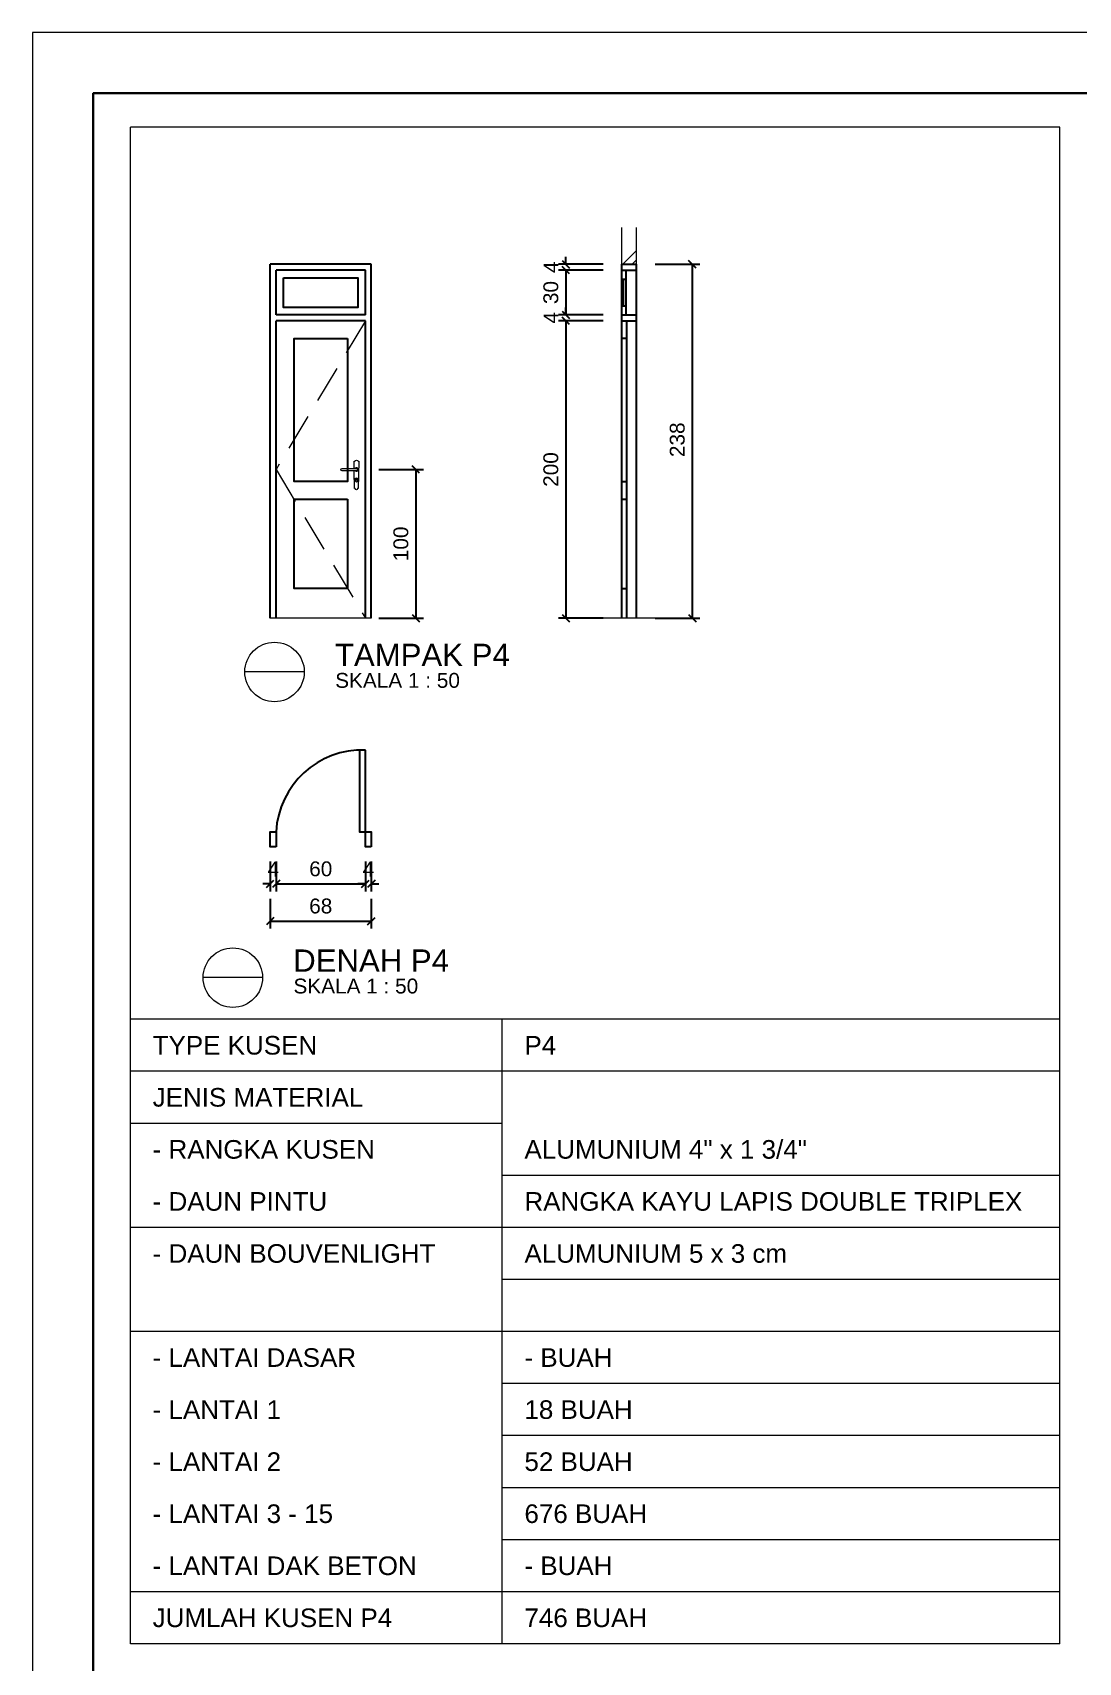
# Model space of a CAD drawing. Header units: millimetres. Extents: x -108 to 351, y -17 to 192.
# Drawn here: x 230.64 to 244.7, y 47.39 to 69.31 of the extents above; entities that cross this region are included whole.
import ezdxf
from ezdxf.enums import TextEntityAlignment as Align

# ---------------------------------------------------------------- set-up
doc = ezdxf.new("R2010")
doc.units = ezdxf.units.MM
doc.linetypes.add('HIDDEN', pattern=[0.375, 0.25, -0.125])
doc.layers.get('defpoints').update_dxf_attribs({"color": 1})
for name, color, linetype, lineweight in [('ars', 11, 'Continuous', 0), ('KOP', 7, 'Continuous', 20), ('KOP GARIS', 1, 'Continuous', 30), ('lan', 7, 'Continuous', 15), ('NOT', 7, 'Continuous', 20), ('tem', 5, 'Continuous', 20), ('u', 6, 'Continuous', 20), ('u @ 1', 6, 'Continuous', 20)]:
    doc.layers.add(name, color=color, linetype=linetype, lineweight=lineweight)
doc.layers.add('Kusen', color=30, linetype='Continuous')
doc.styles.get("Standard").update_dxf_attribs({"font": 'arial.ttf'})
doc.dimstyles.new('SK-50', dxfattribs={"dimscale": 0, "dimtxt": 0.2, "dimasz": 0.1, "dimexe": 0.1, "dimexo": 0, "dimgap": 0.1, "dimtad": 1, "dimdec": 0, "dimlfac": 50, "dimzin": 0, "dimdsep": 46, "dimtxsty": 'Standard', "dimblk": 'OBLIQUE', "dimcen": 0.09, "dimclrd": 256, "dimclre": 256, "dimclrt": 256, "dimadec": 0, "dimazin": 0, "dimtfac": 1, "dimtdec": 0, "dimtofl": 0, "dimtmove": 0, "dimatfit": 3, "dimldrblk": 'OBLIQUE', "dimfxl": 0, "dimtolj": 1, "dimtzin": 0, "dimarcsym": 0})

# ---------------------------------------------------------------- blocks, each defined once
blk = doc.blocks.new('KOPA2-TPAK r')
at = {"layer": 'KOP'}
blk.add_lwpolyline([(0, 0), (59.4, 0), (59.4, 42.135), (0, 42.135)], close=True, dxfattribs=at)
at = {"layer": 'KOP GARIS'}
blk.add_lwpolyline([(0.815, 0.815), (58.585, 0.815), (58.585, 41.32), (0.815, 41.32)], close=True, dxfattribs=at)
at = {"layer": 'KOP'}
for p in [(51.864, 6.612), (51.864, 6.212), (51.864, 5.812)]:
    blk.add_attdef('JUDUL', p, '', height=0.25, dxfattribs=at)
for tag, p in [('SKALA', (51.816, 4.913)), ('SKALA', (51.816, 4.602)), ('SKALA', (51.816, 4.312)), ('AR-00', (57.749, 3.195))]:
    blk.add_attdef(tag, text='', height=0.172, dxfattribs=at).set_placement(p, align=Align.MIDDLE_CENTER)
blk = doc.blocks.new('P.60')
at = {"layer": 'Kusen'}
for points in [[(1472.835, 997.535), (1472.875, 997.535), (1472.875, 997.435), (1472.835, 997.435)], [(1473.475, 997.535), (1473.515, 997.535), (1473.515, 997.435), (1473.475, 997.435)], [(1472.875, 996.885), (1472.915, 996.885), (1472.915, 997.435), (1472.875, 997.435)]]:
    blk.add_lwpolyline(points, close=True, dxfattribs=at)
blk.add_arc((1472.895, 997.466), 0.581, 268.0266, 356.9943, dxfattribs=at)
blk = doc.blocks.new('_Oblique')
at = {"color": 0, "linetype": 'ByBlock', "lineweight": -2}
blk.add_line((-0.5, -0.5), (0.5, 0.5), dxfattribs=at)
blk = doc.blocks.new('*D257')
at = {"layer": 'defpoints', "color": 0, "transparency": 16777216}
for p in [(233.835, 58.155), (233.915, 58.155), (233.915, 57.855)]:
    blk.add_point(p, dxfattribs=at)
at = {"layer": 'u', "lineweight": -2, "transparency": 16777216}
for p, q in [((233.835, 58.155), (233.835, 57.755)), ((233.915, 58.155), (233.915, 57.755)), ((233.835, 57.855), (233.735, 57.855)), ((233.915, 57.855), (234.015, 57.855))]:
    blk.add_line(p, q, dxfattribs=at)
at = {"layer": 'u', "lineweight": -2, "transparency": 16777216, "xscale": 0.1, "yscale": 0.1, "zscale": 0.1}
blk.add_blockref('_Oblique', (233.835, 57.855), dxfattribs=at)
at = {"layer": 'u', "lineweight": -2, "transparency": 16777216, "xscale": 0.1, "yscale": 0.1, "zscale": 0.1, "rotation": 180}
blk.add_blockref('_Oblique', (233.915, 57.855), dxfattribs=at)
at = {"layer": 'u', "transparency": 16777216, "insert": (233.875, 58.055), "char_height": 0.2, "attachment_point": 5}
blk.add_mtext('\\A1;4', dxfattribs=at)
blk = doc.blocks.new('*D255')
at = {"layer": 'defpoints', "color": 0, "transparency": 16777216}
for p in [(233.835, 57.655), (235.195, 57.655), (235.195, 57.355)]:
    blk.add_point(p, dxfattribs=at)
at = {"layer": 'u', "lineweight": -2, "transparency": 16777216}
for p, q in [((233.835, 57.655), (233.835, 57.255)), ((235.195, 57.655), (235.195, 57.255)), ((233.835, 57.355), (235.195, 57.355))]:
    blk.add_line(p, q, dxfattribs=at)
at = {"layer": 'u', "lineweight": -2, "transparency": 16777216, "xscale": 0.1, "yscale": 0.1, "zscale": 0.1, "rotation": 180}
blk.add_blockref('_Oblique', (233.835, 57.355), dxfattribs=at)
at = {"layer": 'u', "lineweight": -2, "transparency": 16777216, "xscale": 0.1, "yscale": 0.1, "zscale": 0.1}
blk.add_blockref('_Oblique', (235.195, 57.355), dxfattribs=at)
at = {"layer": 'u', "transparency": 16777216, "insert": (234.515, 57.557), "char_height": 0.2, "attachment_point": 5}
blk.add_mtext('\\A1;68', dxfattribs=at)
blk = doc.blocks.new('*D256')
at = {"layer": 'defpoints', "color": 0, "transparency": 16777216}
for p in [(233.915, 58.155), (235.115, 58.155), (235.115, 57.855)]:
    blk.add_point(p, dxfattribs=at)
at = {"layer": 'u', "lineweight": -2, "transparency": 16777216}
for p, q in [((233.915, 58.155), (233.915, 57.755)), ((235.115, 58.155), (235.115, 57.755)), ((233.915, 57.855), (235.115, 57.855))]:
    blk.add_line(p, q, dxfattribs=at)
at = {"layer": 'u', "lineweight": -2, "transparency": 16777216, "xscale": 0.1, "yscale": 0.1, "zscale": 0.1, "rotation": 180}
blk.add_blockref('_Oblique', (233.915, 57.855), dxfattribs=at)
at = {"layer": 'u', "lineweight": -2, "transparency": 16777216, "xscale": 0.1, "yscale": 0.1, "zscale": 0.1}
blk.add_blockref('_Oblique', (235.115, 57.855), dxfattribs=at)
at = {"layer": 'u', "transparency": 16777216, "insert": (234.515, 58.057), "char_height": 0.2, "attachment_point": 5}
blk.add_mtext('\\A1;60', dxfattribs=at)
blk = doc.blocks.new('*D258')
at = {"layer": 'defpoints', "color": 0, "transparency": 16777216}
for p in [(235.115, 58.155), (235.195, 58.155), (235.195, 57.855)]:
    blk.add_point(p, dxfattribs=at)
at = {"layer": 'u', "lineweight": -2, "transparency": 16777216}
for p, q in [((235.115, 58.155), (235.115, 57.755)), ((235.195, 58.155), (235.195, 57.755)), ((235.115, 57.855), (235.015, 57.855)), ((235.195, 57.855), (235.295, 57.855))]:
    blk.add_line(p, q, dxfattribs=at)
at = {"layer": 'u', "lineweight": -2, "transparency": 16777216, "xscale": 0.1, "yscale": 0.1, "zscale": 0.1}
blk.add_blockref('_Oblique', (235.115, 57.855), dxfattribs=at)
at = {"layer": 'u', "lineweight": -2, "transparency": 16777216, "xscale": 0.1, "yscale": 0.1, "zscale": 0.1, "rotation": 180}
blk.add_blockref('_Oblique', (235.195, 57.855), dxfattribs=at)
at = {"layer": 'u', "transparency": 16777216, "insert": (235.155, 58.055), "char_height": 0.2, "attachment_point": 5}
blk.add_mtext('\\A1;4', dxfattribs=at)
blk = doc.blocks.new('Ndtpd')
blk.add_line((0.747, 0), (-0.747, 0))
blk.add_circle((0, 0), 0.747)
at = {"flags": 4}
for tag, height, p in [('NO', 0.5, (0, 0.148)), ('NOLBR', 0.3, (0, -0.398))]:
    blk.add_attdef(tag, text='', height=height, dxfattribs=at).set_placement(p, align=Align.CENTER)
for tag, p, height in [('NDTPD', (1.516, 0.148), 0.5), ('SKALA', (1.523, -0.398), 0.3)]:
    blk.add_attdef(tag, p, '', height=height, dxfattribs=at)
blk = doc.blocks.new('*D259')
at = {"layer": 'defpoints', "color": 0, "transparency": 16777216}
for p in [(238.312, 65.429), (237.812, 61.429), (238.312, 61.429)]:
    blk.add_point(p, dxfattribs=at)
at = {"layer": 'u', "lineweight": -2, "transparency": 16777216}
for p, q in [((238.312, 65.429), (237.712, 65.429)), ((237.812, 65.429), (237.812, 61.429)), ((238.312, 61.429), (237.712, 61.429))]:
    blk.add_line(p, q, dxfattribs=at)
at = {"layer": 'u', "lineweight": -2, "transparency": 16777216, "xscale": 0.1, "yscale": 0.1, "zscale": 0.1}
for p, rotation in [((237.812, 65.429), 90), ((237.812, 61.429), 270)]:
    blk.add_blockref('_Oblique', p, dxfattribs=dict(at, rotation=rotation))
at = {"layer": 'u', "transparency": 16777216, "insert": (237.61, 63.429), "char_height": 0.2, "attachment_point": 5, "rotation": 90}
blk.add_mtext('\\A1;200', dxfattribs=at)
blk = doc.blocks.new('*D260')
at = {"layer": 'defpoints', "color": 0, "transparency": 16777216}
for p in [(237.812, 66.109), (238.312, 66.189), (238.312, 66.109)]:
    blk.add_point(p, dxfattribs=at)
at = {"layer": 'u', "lineweight": -2, "transparency": 16777216}
for p, q in [((237.812, 66.189), (237.812, 66.289)), ((238.312, 66.189), (237.712, 66.189)), ((238.312, 66.109), (237.712, 66.109)), ((237.812, 66.109), (237.812, 66.009))]:
    blk.add_line(p, q, dxfattribs=at)
at = {"layer": 'u', "lineweight": -2, "transparency": 16777216, "xscale": 0.1, "yscale": 0.1, "zscale": 0.1}
for p, rotation in [((237.812, 66.189), 270), ((237.812, 66.109), 90)]:
    blk.add_blockref('_Oblique', p, dxfattribs=dict(at, rotation=rotation))
at = {"layer": 'u', "transparency": 16777216, "insert": (237.612, 66.149), "char_height": 0.2, "attachment_point": 5, "rotation": 90}
blk.add_mtext('\\A1;4', dxfattribs=at)
blk = doc.blocks.new('*D261')
at = {"layer": 'defpoints', "color": 0, "transparency": 16777216}
for p in [(237.812, 65.429), (238.312, 65.509), (238.312, 65.429)]:
    blk.add_point(p, dxfattribs=at)
at = {"layer": 'u', "lineweight": -2, "transparency": 16777216}
for p, q in [((237.812, 65.509), (237.812, 65.609)), ((238.312, 65.509), (237.712, 65.509)), ((238.312, 65.429), (237.712, 65.429)), ((237.812, 65.429), (237.812, 65.329))]:
    blk.add_line(p, q, dxfattribs=at)
at = {"layer": 'u', "lineweight": -2, "transparency": 16777216, "xscale": 0.1, "yscale": 0.1, "zscale": 0.1}
for p, rotation in [((237.812, 65.509), 270), ((237.812, 65.429), 90)]:
    blk.add_blockref('_Oblique', p, dxfattribs=dict(at, rotation=rotation))
at = {"layer": 'u', "transparency": 16777216, "insert": (237.612, 65.469), "char_height": 0.2, "attachment_point": 5, "rotation": 90}
blk.add_mtext('\\A1;4', dxfattribs=at)
blk = doc.blocks.new('*D262')
at = {"layer": 'defpoints', "color": 0, "transparency": 16777216}
for p in [(238.312, 66.109), (237.812, 65.509), (238.312, 65.509)]:
    blk.add_point(p, dxfattribs=at)
at = {"layer": 'u', "lineweight": -2, "transparency": 16777216}
for p, q in [((238.312, 66.109), (237.712, 66.109)), ((237.812, 66.109), (237.812, 65.509)), ((238.312, 65.509), (237.712, 65.509))]:
    blk.add_line(p, q, dxfattribs=at)
at = {"layer": 'u', "lineweight": -2, "transparency": 16777216, "xscale": 0.1, "yscale": 0.1, "zscale": 0.1}
for p, rotation in [((237.812, 66.109), 90), ((237.812, 65.509), 270)]:
    blk.add_blockref('_Oblique', p, dxfattribs=dict(at, rotation=rotation))
at = {"layer": 'u', "transparency": 16777216, "insert": (237.61, 65.809), "char_height": 0.2, "attachment_point": 5, "rotation": 90}
blk.add_mtext('\\A1;30', dxfattribs=at)
blk = doc.blocks.new('*D263')
at = {"layer": 'defpoints', "color": 0, "transparency": 16777216}
for p in [(239.012, 66.189), (239.012, 61.429), (239.512, 61.429)]:
    blk.add_point(p, dxfattribs=at)
at = {"layer": 'u', "lineweight": -2, "transparency": 16777216}
for p, q in [((239.012, 66.189), (239.612, 66.189)), ((239.512, 66.189), (239.512, 61.429)), ((239.012, 61.429), (239.612, 61.429))]:
    blk.add_line(p, q, dxfattribs=at)
at = {"layer": 'u', "lineweight": -2, "transparency": 16777216, "xscale": 0.1, "yscale": 0.1, "zscale": 0.1}
for p, rotation in [((239.512, 66.189), 90), ((239.512, 61.429), 270)]:
    blk.add_blockref('_Oblique', p, dxfattribs=dict(at, rotation=rotation))
at = {"layer": 'u', "transparency": 16777216, "insert": (239.31, 63.829), "char_height": 0.2, "attachment_point": 5, "rotation": 90}
blk.add_mtext('\\A1;238', dxfattribs=at)
blk = doc.blocks.new('*D264')
at = {"layer": 'defpoints', "color": 0, "transparency": 16777216}
for p in [(235.295, 63.429), (235.295, 61.429), (235.795, 61.429)]:
    blk.add_point(p, dxfattribs=at)
at = {"layer": 'u', "lineweight": -2, "transparency": 16777216}
for p, q in [((235.295, 63.429), (235.895, 63.429)), ((235.795, 63.429), (235.795, 61.429)), ((235.295, 61.429), (235.895, 61.429))]:
    blk.add_line(p, q, dxfattribs=at)
at = {"layer": 'u', "lineweight": -2, "transparency": 16777216, "xscale": 0.1, "yscale": 0.1, "zscale": 0.1}
for p, rotation in [((235.795, 63.429), 90), ((235.795, 61.429), 270)]:
    blk.add_blockref('_Oblique', p, dxfattribs=dict(at, rotation=rotation))
at = {"layer": 'u', "transparency": 16777216, "insert": (235.593, 62.429), "char_height": 0.2, "attachment_point": 5, "rotation": 90}
blk.add_mtext('\\A1;100', dxfattribs=at)
blk = doc.blocks.new('GAGANG PINTU')
at = {"ltscale": 0.2}
for points in [[(1350.091, 1379.836), (1350.09, 1379.884), (1350.094, 1379.884, -0.666667), (1350.118, 1379.884), (1350.122, 1379.884), (1350.118, 1379.7), (1350.114, 1379.7, -1), (1350.098, 1379.7), (1350.094, 1379.7), (1350.091, 1379.82)], [(1350.01, 1379.82, -1), (1350.01, 1379.836), (1350.106, 1379.836, -1), (1350.106, 1379.82), (1350.01, 1379.82)]]:
    blk.add_lwpolyline(points, format="xyb", dxfattribs=at)
at = {"lineweight": 0, "ltscale": 0.2}
blk.add_lwpolyline([(1350.102, 1379.758, -3.732051), (1350.11, 1379.758), (1350.11, 1379.748, -1), (1350.102, 1379.748), (1350.102, 1379.758)], format="xyb", dxfattribs=at)
blk.add_lwpolyline([(1350.105, 1379.768), (1350.107, 1379.768), (1350.107, 1379.76), (1350.105, 1379.76)], close=True, dxfattribs=at)
blk.add_circle((1350.106, 1379.764), 0.0072, dxfattribs=at)
blk.add_arc((1350.106, 1379.828), 0.012, 221.8103, 138.1897, dxfattribs=at)

msp = doc.modelspace()

# ---------------------------------------------------------------- hatches: boundary and pattern name
at = {"layer": 'ars'}
h = msp.add_hatch(dxfattribs=at)
h.set_pattern_fill('TEMBOK', color=256, scale=0.502197)
h.set_pattern_definition([(225, (248.90567, 156.6476), (0.355107, -0.355107), []), (225, (248.7801, 156.6476), (0.355107, -0.355107), [])])
h.paths.add_polyline_path([(238.76184, 66.68258), (238.56185, 66.68258), (238.56185, 66.18885), (238.76184, 66.18885)])

# ---------------------------------------------------------------- linework, layer by layer
at = {"layer": 'ars', "linetype": 'HIDDEN', "ltscale": 2}
for p, q in [((235.11513, 65.42885), (233.91513, 63.42885)), ((233.91513, 63.42885), (235.11513, 61.42885))]:
    msp.add_line(p, q, dxfattribs=at)
at = {"layer": 'ars'}
msp.add_lwpolyline([(238.59185, 65.62885), (238.59185, 65.98885), (238.58185, 65.98885), (238.58185, 65.62885)], dxfattribs=at)
at = {"layer": 'Kusen'}
for p, q in [((233.83513, 61.42885), (233.83513, 66.18885)), ((235.19513, 66.18885), (233.83513, 66.18885)), ((235.11513, 66.10885), (233.91513, 66.10885)), ((233.91513, 65.50885), (233.91513, 66.10885)), ((235.11513, 65.50885), (235.11513, 66.10885)), ((235.19513, 61.42885), (235.19513, 66.18885)), ((238.56185, 61.42885), (238.56185, 66.18885)), ((238.56185, 66.18885), (238.76186, 66.18885)), ((238.56185, 66.10885), (238.76186, 66.10885)), ((238.56185, 65.98885), (238.62185, 65.98885)), ((238.62185, 65.50885), (238.62185, 66.10885)), ((238.76186, 61.42885), (238.76186, 66.18885)), ((238.56185, 65.62885), (238.62185, 65.62885)), ((235.11513, 65.50885), (233.91513, 65.50885)), ((233.91513, 61.42885), (233.91513, 65.42885)), ((235.11513, 65.42885), (233.91513, 65.42885)), ((235.11513, 61.42885), (235.11513, 65.42885)), ((238.56185, 65.50885), (238.76186, 65.50885)), ((238.56185, 65.42885), (238.76186, 65.42885)), ((238.63185, 61.42885), (238.63185, 65.42885)), ((238.63185, 65.18885), (238.56185, 65.18885)), ((238.56185, 63.26885), (238.63185, 63.26885)), ((238.56185, 63.02885), (238.63185, 63.02885)), ((238.56185, 61.82885), (238.63185, 61.82885))]:
    msp.add_line(p, q, dxfattribs=at)
for points in [[(234.01513, 66.00885), (235.01513, 66.00885), (235.01513, 65.60885), (234.01513, 65.60885)], [(234.87513, 65.18885), (234.87513, 63.26885), (234.15513, 63.26885), (234.15513, 65.18885)], [(234.87513, 63.02885), (234.87513, 61.82885), (234.15513, 61.82885), (234.15513, 63.02885)]]:
    msp.add_lwpolyline(points, close=True, dxfattribs=at)
at = {"layer": 'lan'}
for p, q in [((244.45435, 68.03506), (231.95435, 68.03506)), ((231.95435, 47.63506), (231.95435, 68.03506)), ((244.45435, 47.63506), (244.45435, 68.03506)), ((231.95435, 48.33506), (231.95435, 66.53506)), ((244.45435, 56.03506), (231.95435, 56.03506)), ((236.95435, 47.63506), (236.95435, 56.03506)), ((244.45435, 55.33506), (231.95435, 55.33506)), ((236.95435, 54.63506), (231.95435, 54.63506)), ((244.45435, 53.93506), (236.95435, 53.93506)), ((244.45435, 53.23506), (231.95435, 53.23506)), ((244.45435, 52.53506), (236.95435, 52.53506)), ((244.45435, 51.83506), (231.95435, 51.83506)), ((244.45435, 51.13506), (236.95435, 51.13506)), ((244.45435, 50.43506), (236.95435, 50.43506)), ((244.45435, 49.73506), (236.95435, 49.73506)), ((244.45435, 49.03506), (236.95435, 49.03506)), ((244.45435, 48.33506), (231.95435, 48.33506)), ((244.45435, 47.63506), (231.95435, 47.63506))]:
    msp.add_line(p, q, dxfattribs=at)
at = {"layer": 'lan', "linetype": 'Continuous', "ltscale": 2}
msp.add_line((235.19513, 61.42885), (233.83513, 61.42885), dxfattribs=at)
at = {"layer": 'lan', "linetype": 'ByBlock'}
msp.add_line((239.38005, 61.42885), (237.92809, 61.42885), dxfattribs=at)
at = {"layer": 'tem'}
for p, q in [((238.56185, 66.18885), (238.56185, 66.68258)), ((238.76184, 66.18885), (238.76184, 66.68258))]:
    msp.add_line(p, q, dxfattribs=at)

# ---------------------------------------------------------------- block references
at = {"layer": 'ars', "extrusion": (0, 0, -1), "xscale": -2, "yscale": 2, "zscale": -2, "rotation": 7.287612593387394e-06}
msp.add_blockref('GAGANG PINTU', (2465.21736, -2696.22777), dxfattribs=at)
at = {"layer": 'KOP'}
msp.add_blockref('KOPA2-TPAK r', (230.63958, 27.17029), dxfattribs=at)
at = {"layer": 'Kusen', "xscale": 2, "yscale": 2, "zscale": 2, "rotation": 180}
msp.add_blockref('P.60', (3180.86469, 2053.42608), dxfattribs=at)
at = {"layer": 'NOT'}
ref = msp.add_blockref('Ndtpd', (233.89371, 60.70625), dxfattribs=dict(at, xscale=0.5354752342704153, yscale=0.5354752342704153, zscale=0.5354752342704153))
ref.add_attrib('NDTPD', 'TAMPAK P4', (234.7055, 60.78527), dxfattribs={"layer": '0', "height": 0.3, "flags": 4})
ref.add_attrib('SKALA', 'SKALA 1 : 50', (234.70936, 60.49293), dxfattribs={"layer": '0', "height": 0.2, "flags": 4})
ref = msp.add_blockref('Ndtpd', (233.33273, 56.59509), dxfattribs=dict(at, xscale=0.5354752342704153, yscale=0.5354752342704153, zscale=0.5354752342704153))
ref.add_attrib('NDTPD', 'DENAH P4', (234.14452, 56.67411), dxfattribs={"layer": '0', "height": 0.3, "flags": 4})
ref.add_attrib('SKALA', 'SKALA 1 : 50', (234.14839, 56.38178), dxfattribs={"layer": '0', "height": 0.2, "flags": 4})

# ---------------------------------------------------------------- texts
for s, p in [('TYPE KUSEN', (232.25435, 55.56006)), ('P4', (237.25435, 55.56006)), ('JENIS MATERIAL', (232.25435, 54.86006)), ('- RANGKA KUSEN', (232.25435, 54.16006)), ('ALUMUNIUM 4" x 1 3/4"', (237.25435, 54.16006)), ('- DAUN PINTU', (232.25435, 53.46006)), ('RANGKA KAYU LAPIS DOUBLE TRIPLEX', (237.25435, 53.46006)), ('- DAUN BOUVENLIGHT', (232.25435, 52.76006)), ('ALUMUNIUM 5 x 3 cm', (237.25435, 52.76006)), ('- LANTAI DASAR', (232.25435, 51.36006)), ('- BUAH', (237.25435, 51.36006)), ('- LANTAI 1', (232.25435, 50.66006)), ('18 BUAH', (237.25435, 50.66006)), ('- LANTAI 2', (232.25435, 49.96006)), ('52 BUAH', (237.25435, 49.96006)), ('- LANTAI 3 - 15', (232.25435, 49.26006)), ('676 BUAH', (237.25435, 49.26006)), ('- LANTAI DAK BETON', (232.25435, 48.56006)), ('- BUAH', (237.25435, 48.56006)), ('JUMLAH KUSEN P4', (232.25435, 47.86006)), ('746 BUAH', (237.25435, 47.86006))]:
    msp.add_text(s, height=0.25, dxfattribs=at).set_placement(p)

# ---------------------------------------------------------------- dimensions: what is measured, and where the dimension line sits
at = {"layer": 'u'}
for base, p1, p2, picture, middle in [((235.11513, 57.85535), (233.91513, 58.15535), (235.11513, 58.15535), '*D256', (234.51513, 57.85535)), ((235.19513, 57.35535), (233.83513, 57.65535), (235.19513, 57.65535), '*D255', (234.51513, 57.35535))]:
    dim = msp.add_linear_dim(base=base, p1=p1, p2=p2, dimstyle='SK-50', override={"dimscale": 1, "dimtxt": 0.2}, dxfattribs=at)
    dim.commit()
    dim.dimension.update_dxf_attribs({"geometry": picture, "text_midpoint": middle, "dimtype": 160})
at = {"layer": 'u @ 1'}
for base, p1, p2, picture, middle in [((237.81185, 66.10885), (238.31185, 66.18885), (238.31185, 66.10885), '*D260', (237.81185, 66.14885)), ((239.51186, 61.42885), (239.01186, 66.18885), (239.01186, 61.42885), '*D263', (239.51186, 63.82885)), ((237.81185, 65.50885), (238.31185, 66.10885), (238.31185, 65.50885), '*D262', (237.81185, 65.80885)), ((237.81185, 65.42885), (238.31185, 65.50885), (238.31185, 65.42885), '*D261', (237.81185, 65.46885)), ((237.81185, 61.42885), (238.31185, 65.42885), (238.31185, 61.42885), '*D259', (237.81185, 63.42885)), ((235.79513, 61.42885), (235.29513, 63.42885), (235.29513, 61.42885), '*D264', (235.79513, 62.42885))]:
    dim = msp.add_linear_dim(base=base, p1=p1, p2=p2, angle=270, dimstyle='SK-50', override={"dimscale": 1, "dimtxt": 0.2, "dimtix": 0, "dimtofl": 0, "dimtmove": 0, "dimatfit": 3}, dxfattribs=at)
    dim.commit()
    dim.dimension.update_dxf_attribs({"geometry": picture, "text_midpoint": middle, "dimtype": 128})
for base, p1, p2, picture, middle in [((233.91513, 57.85535), (233.83513, 58.15535), (233.91513, 58.15535), '*D257', (233.87513, 57.85535)), ((235.19513, 57.85535), (235.11513, 58.15535), (235.19513, 58.15535), '*D258', (235.15513, 57.85535))]:
    dim = msp.add_linear_dim(base=base, p1=p1, p2=p2, dimstyle='SK-50', override={"dimscale": 1, "dimtxt": 0.2, "dimtix": 0, "dimtofl": 0, "dimtmove": 0, "dimatfit": 3}, dxfattribs=at)
    dim.commit()
    dim.dimension.update_dxf_attribs({"geometry": picture, "text_midpoint": middle, "dimtype": 128})

doc.saveas('drawing.dxf')
